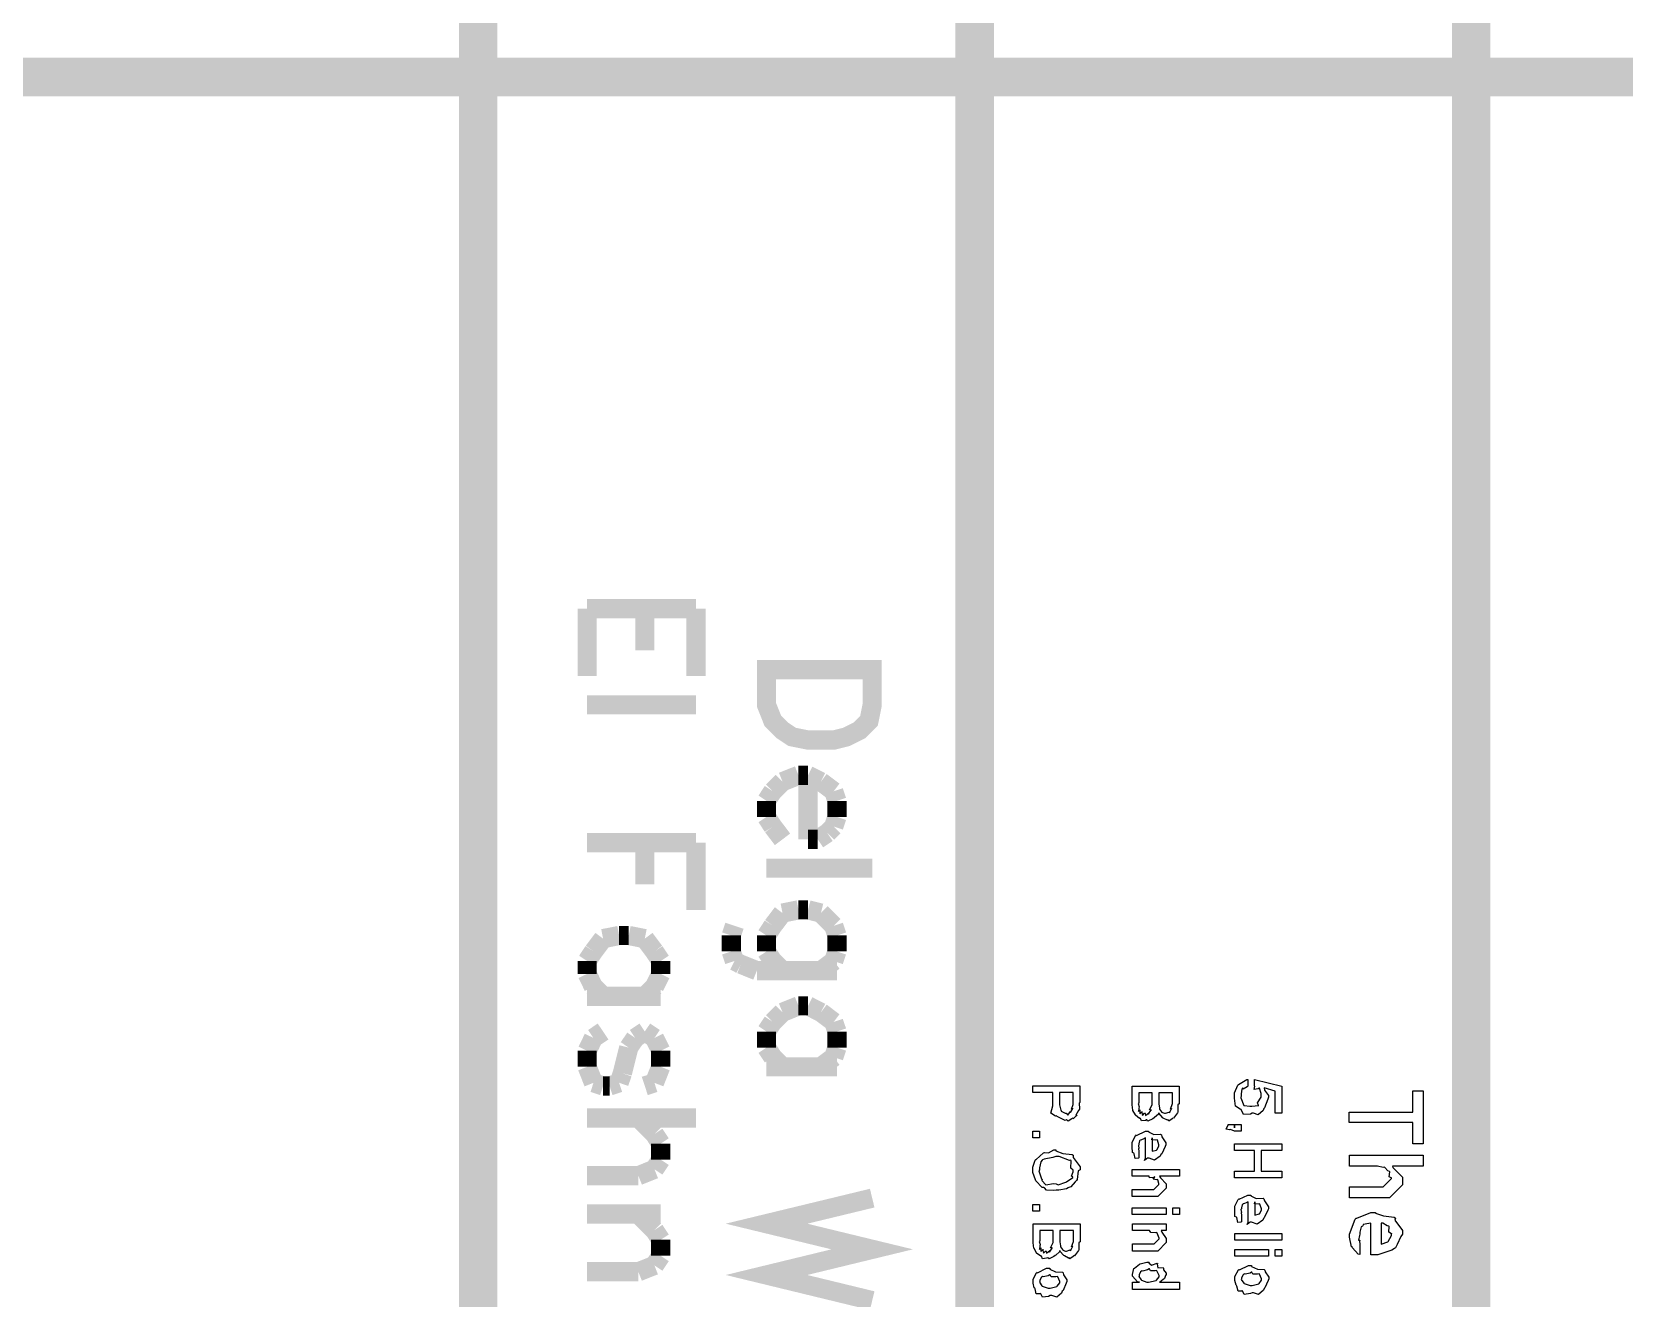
# Model space of a CAD drawing. Extents: x 0.1 to 11.6, y 0.3 to 16.2.
# Drawn here: x 1.129 to 1.958, y 2.303 to 2.962 of the extents above; entities that cross this region are included whole.
import ezdxf

# ---------------------------------------------------------------- set-up
doc = ezdxf.new("R2010")
doc.units = 0
doc.header["$MEASUREMENT"] = 0

msp = doc.modelspace()

# ---------------------------------------------------------------- linework, layer by layer
at = {"color": 0}
for points, const_width in [([(1.36165, 0.53169), (1.36165, 4.18001)], 0.02), ([(1.62001, 0.53169), (1.62001, 4.18001)], 0.02), ([(1.87831, 0.51335), (1.87831, 4.18001)], 0.02), ([(1.10167, 2.93832), (3.16997, 2.93832)], 0.02), ([(1.41835, 2.66168), (1.47499, 2.66168)], 0.01), ([(1.41835, 2.66168), (1.41835, 2.62668)], 0.01), ([(1.44835, 2.66168), (1.44835, 2.63997)], 0.01), ([(1.47499, 2.66168), (1.47499, 2.62668)], 0.01), ([(1.41835, 2.61165), (1.47499, 2.61165)], 0.01), ([(1.52832, 2.57497), (1.52001, 2.57167)], 0.01), ([(1.53331, 2.57497), (1.52832, 2.57497)], 0.01), ([(1.53331, 2.57497), (1.53331, 2.54167)], 0.01), ([(1.53999, 2.57167), (1.53331, 2.57497)], 0.01), ([(1.51497, 2.56668), (1.51167, 2.56168)], 0.01), ([(1.52001, 2.57167), (1.51497, 2.56668)], 0.01), ([(1.54665, 2.56668), (1.53999, 2.57167)], 0.01), ([(1.54833, 2.56168), (1.54665, 2.56668)], 0.01), ([(1.51167, 2.56168), (1.51167, 2.55333)], 0.01), ([(1.54833, 2.55333), (1.54833, 2.56168)], 0.01), ([(1.51167, 2.55333), (1.51497, 2.54833)], 0.01), ([(1.51497, 2.54833), (1.52001, 2.54167)], 0.01), ([(1.54335, 2.54497), (1.54665, 2.54833)], 0.01), ([(1.54665, 2.54833), (1.54833, 2.55333)], 0.01), ([(1.41835, 2.53999), (1.47499, 2.53999)], 0.01), ([(1.44835, 2.53999), (1.44835, 2.51833)], 0.01), ([(1.47499, 2.53999), (1.47499, 2.50499)], 0.01), ([(1.53331, 2.54167), (1.53836, 2.54167)], 0.01), ([(1.53836, 2.54167), (1.54335, 2.54497)], 0.01), ([(1.51167, 2.52669), (1.56668, 2.52669)], 0.01), ([(1.52001, 2.50331), (1.51497, 2.49669)], 0.01), ([(1.52832, 2.50499), (1.52001, 2.50331)], 0.01), ([(1.53331, 2.50499), (1.52832, 2.50499)], 0.01), ([(1.53999, 2.50331), (1.53331, 2.50499)], 0.01), ([(1.54665, 2.49669), (1.53999, 2.50331)], 0.01), ([(1.42665, 2.49001), (1.42165, 2.48335)], 0.01), ([(1.435, 2.49164), (1.42665, 2.49001)], 0.01), ([(1.44, 2.49164), (1.435, 2.49164)], 0.01), ([(1.44835, 2.49001), (1.44, 2.49164)], 0.01), ([(1.45335, 2.48335), (1.44835, 2.49001)], 0.01), ([(1.49333, 2.49164), (1.49501, 2.49669)], 0.01), ([(1.49333, 2.48335), (1.49333, 2.49164)], 0.01), ([(1.51497, 2.49669), (1.51167, 2.49164)], 0.01), ([(1.51167, 2.49164), (1.51167, 2.48335)], 0.01), ([(1.54833, 2.49164), (1.54665, 2.49669)], 0.01), ([(1.54833, 2.48335), (1.54833, 2.49164)], 0.01), ([(1.42165, 2.48335), (1.41835, 2.47835)], 0.01), ([(1.45665, 2.47835), (1.45335, 2.48335)], 0.01), ([(1.49501, 2.47835), (1.49333, 2.48335)], 0.01), ([(1.51167, 2.48335), (1.51497, 2.47835)], 0.01), ([(1.54665, 2.47835), (1.54833, 2.48335)], 0.01), ([(1.41835, 2.47835), (1.41835, 2.47168)], 0.01), ([(1.45665, 2.47168), (1.45665, 2.47835)], 0.01), ([(1.49832, 2.47667), (1.49501, 2.47835)], 0.01), ([(1.50667, 2.47331), (1.49832, 2.47667)], 0.01), ([(1.54833, 2.47331), (1.50667, 2.47331)], 0.01), ([(1.51497, 2.47835), (1.52001, 2.47331)], 0.01), ([(1.53999, 2.47331), (1.54665, 2.47835)], 0.01), ([(1.41835, 2.47168), (1.42165, 2.465)], 0.01), ([(1.42165, 2.465), (1.42665, 2.46001)], 0.01), ([(1.44835, 2.46001), (1.45335, 2.465)], 0.01), ([(1.45335, 2.465), (1.45665, 2.47168)], 0.01), ([(1.45665, 2.46001), (1.41835, 2.46001)], 0.01), ([(1.52001, 2.45167), (1.51497, 2.44667)], 0.01), ([(1.52832, 2.45503), (1.52001, 2.45167)], 0.01), ([(1.53331, 2.45503), (1.52832, 2.45503)], 0.01), ([(1.53999, 2.45167), (1.53331, 2.45503)], 0.01), ([(1.54665, 2.44667), (1.53999, 2.45167)], 0.01), ([(1.42165, 2.43832), (1.42665, 2.44168)], 0.01), ([(1.44835, 2.44168), (1.44336, 2.43832)], 0.01), ([(1.45335, 2.43832), (1.44835, 2.44168)], 0.01), ([(1.51497, 2.44667), (1.51167, 2.44168)], 0.01), ([(1.51167, 2.44168), (1.51167, 2.43332)], 0.01), ([(1.54833, 2.44168), (1.54665, 2.44667)], 0.01), ([(1.54833, 2.43332), (1.54833, 2.44168)], 0.01), ([(1.41835, 2.43164), (1.42165, 2.43832)], 0.01), ([(1.41835, 2.42333), (1.41835, 2.43164)], 0.01), ([(1.44, 2.43332), (1.43668, 2.41997)], 0.01), ([(1.44336, 2.43832), (1.44, 2.43332)], 0.01), ([(1.45665, 2.43164), (1.45335, 2.43832)], 0.01), ([(1.45665, 2.42333), (1.45665, 2.43164)], 0.01), ([(1.51167, 2.43332), (1.51497, 2.42833)], 0.01), ([(1.54665, 2.42833), (1.54833, 2.43332)], 0.01), ([(1.42165, 2.41499), (1.41835, 2.42333)], 0.01), ([(1.45335, 2.41499), (1.45665, 2.42333)], 0.01), ([(1.54833, 2.42333), (1.51167, 2.42333)], 0.01), ([(1.51497, 2.42833), (1.52001, 2.42333)], 0.01), ([(1.53999, 2.42333), (1.54665, 2.42833)], 0.01), ([(1.42665, 2.41336), (1.42165, 2.41499)], 0.01), ([(1.435, 2.41499), (1.43001, 2.41336)], 0.01), ([(1.43668, 2.41997), (1.435, 2.41499)], 0.01), ([(1.44835, 2.41336), (1.45335, 2.41499)], 0.01), ([(1.43001, 2.41336), (1.42665, 2.41336)], 0.01), ([(1.41835, 2.39665), (1.47499, 2.39665)], 0.01), ([(1.44499, 2.39665), (1.45335, 2.38835)], 0.01), ([(1.45335, 2.38835), (1.45665, 2.38336)], 0.01), ([(1.45665, 2.38336), (1.45665, 2.375)], 0.01), ([(1.45665, 2.375), (1.45335, 2.37001)], 0.01), ([(1.44499, 2.36664), (1.41835, 2.36664)], 0.01), ([(1.45335, 2.37001), (1.44499, 2.36664)], 0.01), ([(1.56668, 2.35499), (1.51167, 2.34169), (1.56668, 2.32835), (1.51167, 2.315), (1.56668, 2.30165)], 0.01), ([(1.41835, 2.34668), (1.45665, 2.34668)], 0.01), ([(1.44499, 2.34668), (1.45335, 2.33832)], 0.01), ([(1.45335, 2.33832), (1.45665, 2.33333)], 0.01), ([(1.45665, 2.33333), (1.45665, 2.32497)], 0.01), ([(1.45665, 2.32497), (1.45335, 2.31999)], 0.01), ([(1.44499, 2.31668), (1.41835, 2.31668)], 0.01), ([(1.45335, 2.31999), (1.44499, 2.31668)], 0.01)]:
    msp.add_lwpolyline(points, dxfattribs=dict(at, const_width=const_width))
at = {"color": 0, "const_width": 0.01}
msp.add_lwpolyline([(1.51167, 2.62999), (1.56668, 2.62999), (1.56668, 2.61165), (1.565, 2.60335), (1.56, 2.59831), (1.55333, 2.595), (1.54665, 2.59332), (1.53331, 2.59332), (1.52501, 2.595), (1.52001, 2.59831), (1.51497, 2.60335), (1.51167, 2.61165), (1.51167, 2.62999)], close=True, dxfattribs=at)
at = {"color": 0}
for points in [[(1.65022, 2.41336), (1.67475, 2.41336), (1.67475, 2.40468), (1.67432, 2.40446), (1.67453, 2.40142), (1.67453, 2.40121), (1.67399, 2.4005), (1.67264, 2.39817), (1.67324, 2.39839), (1.67324, 2.39839), (1.67275, 2.39785), (1.67117, 2.39626), (1.67106, 2.39665), (1.67106, 2.39665), (1.67051, 2.39617), (1.66857, 2.39507), (1.66797, 2.39578), (1.66781, 2.39578), (1.66715, 2.39535), (1.66292, 2.3974), (1.6626, 2.39774), (1.662, 2.39757), (1.65956, 2.39919), (1.66064, 2.403), (1.66064, 2.40425), (1.66064, 2.40989), (1.65022, 2.40989), (1.65022, 2.41336)], [(1.70188, 2.41331), (1.7264, 2.41331), (1.7264, 2.40397), (1.72569, 2.4036), (1.72564, 2.39974), (1.72553, 2.39942), (1.72499, 2.39876), (1.72342, 2.39664), (1.72336, 2.39681), (1.72336, 2.39681), (1.72282, 2.39632), (1.72103, 2.39507), (1.72065, 2.39572), (1.72054, 2.39572), (1.72032, 2.39556), (1.71815, 2.39665), (1.71793, 2.39681), (1.71793, 2.39681), (1.71588, 2.39914), (1.71576, 2.39942), (1.71571, 2.39876), (1.71365, 2.39697), (1.71337, 2.39681), (1.71262, 2.39632), (1.71018, 2.39507), (1.70964, 2.39572), (1.70947, 2.39572), (1.70888, 2.3954), (1.70676, 2.39513), (1.70628, 2.39649), (1.706, 2.3966), (1.70583, 2.39649), (1.70372, 2.39817), (1.70361, 2.39833), (1.70361, 2.39833), (1.70236, 2.4005), (1.70231, 2.40071), (1.70231, 2.40071), (1.70188, 2.40349), (1.70188, 2.4044), (1.70188, 2.41331)], [(1.76221, 2.41678), (1.76221, 2.41331), (1.76172, 2.41282), (1.75976, 2.41162), (1.7596, 2.41243), (1.7596, 2.41243), (1.75906, 2.41162), (1.75874, 2.40918), (1.75874, 2.40831), (1.75846, 2.40717), (1.75999, 2.40315), (1.76025, 2.40311), (1.76025, 2.40311), (1.76318, 2.40289), (1.76417, 2.40289), (1.76417, 2.40289), (1.76764, 2.40311), (1.76785, 2.40311), (1.76768, 2.40311), (1.76719, 2.40457), (1.76915, 2.40756), (1.76915, 2.40853), (1.76915, 2.40946), (1.76824, 2.41217), (1.76807, 2.41222), (1.76747, 2.41189), (1.7654, 2.41157), (1.76574, 2.41331), (1.76568, 2.41331), (1.76568, 2.41678), (1.77979, 2.41331), (1.77979, 2.39919), (1.77632, 2.39919), (1.77632, 2.41069), (1.77067, 2.41243), (1.77089, 2.41124), (1.77285, 2.40842), (1.77285, 2.40744), (1.77251, 2.40653), (1.77083, 2.40201), (1.77046, 2.40158), (1.77007, 2.40067), (1.76753, 2.39828), (1.76514, 2.39919), (1.76438, 2.39919), (1.76351, 2.39865), (1.75993, 2.39849), (1.75874, 2.40104), (1.75831, 2.40136), (1.75808, 2.40121), (1.75564, 2.40289), (1.75526, 2.40696), (1.75526, 2.40831), (1.75526, 2.40978), (1.75689, 2.41385), (1.75722, 2.41417), (1.75722, 2.41417), (1.76167, 2.41672), (1.76221, 2.41678)], [(1.66411, 2.40989), (1.66411, 2.40446), (1.66411, 2.40349), (1.66482, 2.40078), (1.66499, 2.40056), (1.66499, 2.40018), (1.6671, 2.39925), (1.66781, 2.39925), (1.66775, 2.39904), (1.66851, 2.39822), (1.66982, 2.40001), (1.66997, 2.40013), (1.66992, 2.40001), (1.66992, 2.39953), (1.67101, 2.40169), (1.67106, 2.40186), (1.67096, 2.40169), (1.67036, 2.40126), (1.67128, 2.40369), (1.67128, 2.40446), (1.67128, 2.40989), (1.66411, 2.40989)], [(1.70535, 2.40983), (1.70535, 2.4044), (1.70514, 2.40419), (1.70551, 2.40256), (1.70557, 2.40246), (1.7054, 2.40186), (1.70518, 2.40001), (1.706, 2.40093), (1.706, 2.40093), (1.70589, 2.40044), (1.70594, 2.39887), (1.70703, 2.3999), (1.70708, 2.39985), (1.70697, 2.39947), (1.70725, 2.39806), (1.70839, 2.39919), (1.70882, 2.39919), (1.70871, 2.39899), (1.70893, 2.398), (1.71061, 2.39942), (1.71078, 2.39942), (1.71061, 2.39925), (1.71035, 2.39865), (1.71181, 2.40072), (1.71186, 2.40093), (1.71175, 2.40082), (1.71093, 2.40088), (1.71229, 2.40354), (1.71229, 2.4044), (1.71229, 2.40983), (1.70535, 2.40983)], [(1.71576, 2.40983), (1.71576, 2.40462), (1.71576, 2.40392), (1.7161, 2.40196), (1.71619, 2.40181), (1.71619, 2.40132), (1.71713, 2.39996), (1.71729, 2.39985), (1.71729, 2.39968), (1.71875, 2.39919), (1.71924, 2.39919), (1.71924, 2.39919), (1.72125, 2.39974), (1.7214, 2.39985), (1.72136, 2.39974), (1.72136, 2.39931), (1.72244, 2.40142), (1.7225, 2.40158), (1.72244, 2.40153), (1.72194, 2.40136), (1.72293, 2.40414), (1.72293, 2.40506), (1.72293, 2.40983), (1.71576, 2.40983)], [(1.81494, 2.39979), (1.84793, 2.39979), (1.84793, 2.41086), (1.85335, 2.41086), (1.85335, 2.38331), (1.84793, 2.38331), (1.84793, 2.39436), (1.81494, 2.39436), (1.81494, 2.39979)], [(1.65028, 2.38986), (1.65375, 2.38986), (1.65375, 2.38639), (1.65028, 2.38639), (1.65028, 2.38986)], [(1.7054, 2.37944), (1.7054, 2.37597), (1.70518, 2.37571), (1.7035, 2.37565), (1.70296, 2.3781), (1.70281, 2.37836), (1.70281, 2.37836), (1.70204, 2.37875), (1.70193, 2.38172), (1.70193, 2.38271), (1.70193, 2.384), (1.70372, 2.38758), (1.7041, 2.38792), (1.70426, 2.38764), (1.70882, 2.38986), (1.71039, 2.38986), (1.71039, 2.38943), (1.71317, 2.38807), (1.71669, 2.38824), (1.71713, 2.38792), (1.71739, 2.38687), (1.71951, 2.38379), (1.71951, 2.38271), (1.71918, 2.38194), (1.71733, 2.37804), (1.7169, 2.37771), (1.71653, 2.37685), (1.71365, 2.37478), (1.71072, 2.37576), (1.70975, 2.37576), (1.70942, 2.37543), (1.70839, 2.37451), (1.70888, 2.37576), (1.70888, 2.37576), (1.70888, 2.38639), (1.70833, 2.38601), (1.70643, 2.38519), (1.70628, 2.38531), (1.70628, 2.38531), (1.70583, 2.38482), (1.7054, 2.38325), (1.7054, 2.38271), (1.70518, 2.38238), (1.7054, 2.38075), (1.7054, 2.38075), (1.70524, 2.38064), (1.7054, 2.37944), (1.7054, 2.37944)], [(1.71235, 2.38639), (1.71235, 2.37944), (1.71235, 2.37944), (1.71457, 2.37999), (1.71474, 2.3801), (1.71474, 2.3801), (1.71582, 2.38206), (1.71582, 2.38271), (1.71582, 2.38271), (1.71506, 2.38514), (1.71496, 2.38531), (1.71431, 2.38515), (1.71218, 2.38531), (1.71235, 2.38639), (1.71235, 2.38639)], [(1.75526, 2.39333), (1.75874, 2.39333), (1.75874, 2.38986), (1.75526, 2.38986), (1.75526, 2.38986), (1.75319, 2.39063), (1.7531, 2.39074), (1.75265, 2.39057), (1.75088, 2.39089), (1.75185, 2.39307), (1.75179, 2.39333), (1.75526, 2.39333), (1.75526, 2.39301), (1.75526, 2.39231), (1.75526, 2.39204), (1.75526, 2.39193), (1.75526, 2.3916), (1.75526, 2.3916), (1.75526, 2.39333)], [(1.66222, 2.3801), (1.66217, 2.37967), (1.6659, 2.37815), (1.67079, 2.37776), (1.67133, 2.37728), (1.67128, 2.37614), (1.67481, 2.37131), (1.67481, 2.36968), (1.67389, 2.36919), (1.67333, 2.36469), (1.67307, 2.36425), (1.67231, 2.36344), (1.67008, 2.36094), (1.66906, 2.36051), (1.66872, 2.36035), (1.66786, 2.35975), (1.66379, 2.35906), (1.66243, 2.35906), (1.66118, 2.35889), (1.65739, 2.35906), (1.65636, 2.36035), (1.65593, 2.36057), (1.65506, 2.36046), (1.65181, 2.36404), (1.65158, 2.36447), (1.65158, 2.36447), (1.65028, 2.36837), (1.65028, 2.36968), (1.65028, 2.37104), (1.65153, 2.37472), (1.65181, 2.37511), (1.65196, 2.37506), (1.65588, 2.37858), (1.65636, 2.37879), (1.65636, 2.37879), (1.65842, 2.37864), (1.66124, 2.3801), (1.66222, 2.3801)], [(1.75526, 2.38319), (1.77979, 2.38319), (1.77979, 2.37972), (1.76915, 2.37972), (1.76915, 2.36908), (1.77979, 2.36908), (1.77979, 2.36561), (1.75526, 2.36561), (1.75526, 2.36908), (1.76568, 2.36908), (1.76568, 2.37972), (1.75526, 2.37972), (1.75526, 2.38319)], [(1.66222, 2.37663), (1.66069, 2.37619), (1.65608, 2.37532), (1.65522, 2.37489), (1.65506, 2.37468), (1.6544, 2.37392), (1.65375, 2.37076), (1.65375, 2.36968), (1.65343, 2.36919), (1.65483, 2.36501), (1.65506, 2.36469), (1.65494, 2.3641), (1.65701, 2.36197), (1.66108, 2.36253), (1.66243, 2.36251), (1.66243, 2.36251), (1.66351, 2.36192), (1.66738, 2.36328), (1.66786, 2.36339), (1.66786, 2.36339), (1.67106, 2.36572), (1.67111, 2.36599), (1.67106, 2.36599), (1.67042, 2.36637), (1.67133, 2.36871), (1.67133, 2.36947), (1.67133, 2.36947), (1.67008, 2.37061), (1.67025, 2.37435), (1.67003, 2.37468), (1.66932, 2.37463), (1.66396, 2.37663), (1.66222, 2.37663)], [(1.70199, 2.3699), (1.72651, 2.3699), (1.72651, 2.36643), (1.7161, 2.36643), (1.71664, 2.36556), (1.71957, 2.36247), (1.71957, 2.36143), (1.71957, 2.36014), (1.71522, 2.35579), (1.71283, 2.35579), (1.70199, 2.35579), (1.70199, 2.35949), (1.71218, 2.35949), (1.71326, 2.35949), (1.71588, 2.36208), (1.71588, 2.36253), (1.71588, 2.36253), (1.71533, 2.36453), (1.71522, 2.36469), (1.71468, 2.36458), (1.71294, 2.36486), (1.71371, 2.366), (1.71371, 2.366), (1.71306, 2.36578), (1.71089, 2.36556), (1.71072, 2.36643), (1.71067, 2.36643), (1.70199, 2.36643), (1.70199, 2.3699)], [(1.815, 2.37733), (1.8534, 2.37733), (1.8534, 2.37169), (1.83735, 2.37169), (1.83751, 2.37099), (1.84256, 2.36583), (1.84256, 2.3641), (1.84256, 2.36193), (1.83583, 2.35519), (1.83192, 2.35519), (1.815, 2.35519), (1.815, 2.36085), (1.83083, 2.36085), (1.83257, 2.36085), (1.83692, 2.36518), (1.83692, 2.36561), (1.83675, 2.36551), (1.83561, 2.366), (1.83599, 2.36865), (1.83583, 2.36888), (1.83507, 2.36914), (1.8335, 2.37093), (1.83322, 2.37104), (1.83257, 2.37099), (1.82964, 2.37169), (1.82867, 2.37169), (1.815, 2.37169), (1.815, 2.37733)], [(1.75879, 2.34619), (1.75879, 2.34272), (1.75857, 2.34244), (1.75689, 2.34239), (1.75635, 2.34483), (1.75618, 2.34511), (1.75618, 2.34511), (1.75543, 2.34549), (1.75532, 2.34847), (1.75532, 2.34944), (1.75532, 2.35075), (1.75711, 2.35433), (1.75749, 2.35465), (1.75765, 2.35439), (1.76221, 2.35661), (1.76378, 2.35661), (1.76378, 2.35618), (1.76654, 2.35482), (1.77007, 2.35499), (1.77051, 2.35465), (1.77078, 2.35362), (1.77289, 2.35053), (1.77289, 2.34944), (1.77257, 2.34869), (1.77072, 2.34478), (1.77029, 2.34446), (1.76992, 2.34358), (1.76704, 2.34153), (1.76411, 2.3425), (1.76313, 2.3425), (1.76281, 2.34218), (1.76178, 2.34125), (1.76226, 2.3425), (1.76226, 2.3425), (1.76226, 2.35314), (1.76172, 2.35275), (1.75982, 2.35194), (1.75965, 2.35206), (1.75965, 2.35206), (1.75922, 2.35157), (1.75879, 2.34999), (1.75879, 2.34944), (1.75857, 2.34912), (1.75879, 2.3475), (1.75879, 2.3475), (1.75863, 2.34739), (1.75879, 2.34619), (1.75879, 2.34619)], [(1.76574, 2.35314), (1.76574, 2.34619), (1.76574, 2.34619), (1.76796, 2.34674), (1.76813, 2.34685), (1.76813, 2.34685), (1.76921, 2.34879), (1.76921, 2.34944), (1.76921, 2.34944), (1.76844, 2.35189), (1.76833, 2.35206), (1.76768, 2.35189), (1.76557, 2.35206), (1.76574, 2.35314), (1.76574, 2.35314)], [(1.65033, 2.35172), (1.65381, 2.35172), (1.65381, 2.34825), (1.65033, 2.34825), (1.65033, 2.35172)], [(1.70199, 2.34999), (1.71957, 2.34999), (1.71957, 2.34651), (1.70199, 2.34651), (1.70199, 2.34999)], [(1.72304, 2.34999), (1.72651, 2.34999), (1.72651, 2.34651), (1.72304, 2.34651), (1.72304, 2.34999)], [(1.82047, 2.33111), (1.82047, 2.32568), (1.81956, 2.32585), (1.81657, 2.32915), (1.81635, 2.32958), (1.81603, 2.32969), (1.81506, 2.33469), (1.81506, 2.33632), (1.81506, 2.33632), (1.81793, 2.34407), (1.81853, 2.34456), (1.81885, 2.34463), (1.82607, 2.3476), (1.8285, 2.3476), (1.8285, 2.34717), (1.83274, 2.34581), (1.83826, 2.34511), (1.83892, 2.34457), (1.83871, 2.34358), (1.84261, 2.33817), (1.84261, 2.33632), (1.84174, 2.33507), (1.83985, 2.33078), (1.83892, 2.3291), (1.83849, 2.32872), (1.83703, 2.3279), (1.82981, 2.32546), (1.82742, 2.32546), (1.8271, 2.32547), (1.82633, 2.32547), (1.82611, 2.32547), (1.82611, 2.34196), (1.82514, 2.34185), (1.82221, 2.34125), (1.82189, 2.3406), (1.82178, 2.34044), (1.82107, 2.34011), (1.82047, 2.33729), (1.82047, 2.33632), (1.82021, 2.33561), (1.81976, 2.33317), (1.82047, 2.33311), (1.82047, 2.33306), (1.82026, 2.33268), (1.82047, 2.33111), (1.82047, 2.33111)], [(1.65039, 2.34158), (1.67492, 2.34158), (1.67492, 2.33225), (1.67421, 2.33186), (1.67415, 2.32801), (1.67404, 2.32769), (1.6735, 2.32704), (1.67193, 2.32492), (1.67188, 2.32508), (1.67188, 2.32508), (1.67133, 2.3246), (1.66954, 2.32335), (1.66917, 2.324), (1.66906, 2.324), (1.66883, 2.32383), (1.66667, 2.32492), (1.66644, 2.32508), (1.66644, 2.32508), (1.66439, 2.32742), (1.66428, 2.32769), (1.66422, 2.32704), (1.66217, 2.32525), (1.66189, 2.32508), (1.66114, 2.3246), (1.65869, 2.32335), (1.65815, 2.324), (1.65799, 2.324), (1.65739, 2.32368), (1.65528, 2.3234), (1.65479, 2.32476), (1.65451, 2.32488), (1.65435, 2.32476), (1.65224, 2.32644), (1.65213, 2.32661), (1.65213, 2.32661), (1.65087, 2.32878), (1.65082, 2.329), (1.65082, 2.329), (1.65039, 2.33176), (1.65039, 2.33268), (1.65039, 2.34158)], [(1.65386, 2.33811), (1.65386, 2.33268), (1.65364, 2.33247), (1.65403, 2.33083), (1.65408, 2.33074), (1.65392, 2.33012), (1.65369, 2.32829), (1.65451, 2.32921), (1.65451, 2.32921), (1.6544, 2.32872), (1.65446, 2.32715), (1.65554, 2.32818), (1.6556, 2.32813), (1.65549, 2.32775), (1.65576, 2.32633), (1.6569, 2.32747), (1.65733, 2.32747), (1.65722, 2.32725), (1.65744, 2.32628), (1.65913, 2.32769), (1.65929, 2.32769), (1.65913, 2.32753), (1.65886, 2.32693), (1.66032, 2.329), (1.66037, 2.32921), (1.66026, 2.3291), (1.65944, 2.32915), (1.66081, 2.33182), (1.66081, 2.33268), (1.66081, 2.33811), (1.65386, 2.33811)], [(1.66428, 2.33811), (1.66428, 2.3329), (1.66428, 2.33219), (1.66461, 2.33024), (1.66471, 2.33008), (1.66471, 2.32958), (1.66564, 2.32824), (1.66579, 2.32813), (1.66579, 2.32796), (1.66726, 2.32747), (1.66775, 2.32747), (1.66775, 2.32747), (1.66976, 2.32801), (1.66992, 2.32813), (1.66986, 2.32801), (1.66986, 2.32758), (1.67096, 2.32969), (1.671, 2.32986), (1.67096, 2.32981), (1.67046, 2.32964), (1.67144, 2.33242), (1.67144, 2.33333), (1.67144, 2.33811), (1.66428, 2.33811)], [(1.70204, 2.34158), (1.71963, 2.34158), (1.71963, 2.33811), (1.71701, 2.33811), (1.71733, 2.33724), (1.71963, 2.33399), (1.71963, 2.3329), (1.71963, 2.33182), (1.71528, 2.32747), (1.71246, 2.32747), (1.70204, 2.32747), (1.70204, 2.33117), (1.71181, 2.33117), (1.71332, 2.33117), (1.71593, 2.33376), (1.71593, 2.33419), (1.71593, 2.33419), (1.715, 2.33681), (1.71485, 2.33703), (1.71408, 2.33686), (1.71164, 2.33712), (1.71094, 2.33811), (1.71072, 2.33811), (1.70204, 2.33811), (1.70204, 2.34158)], [(1.75538, 2.33664), (1.77989, 2.33664), (1.77989, 2.33317), (1.75538, 2.33317), (1.75538, 2.33664)], [(1.83154, 2.34196), (1.83154, 2.33111), (1.83154, 2.33111), (1.83501, 2.33225), (1.83524, 2.33242), (1.83524, 2.33242), (1.83697, 2.3355), (1.83697, 2.33653), (1.83686, 2.33649), (1.83556, 2.33724), (1.83567, 2.34017), (1.83544, 2.34044), (1.83464, 2.3406), (1.83231, 2.34196), (1.83154, 2.34196)], [(1.75538, 2.32824), (1.77294, 2.32824), (1.77294, 2.32476), (1.75538, 2.32476), (1.75538, 2.32824)], [(1.77642, 2.32824), (1.77989, 2.32824), (1.77989, 2.32476), (1.77642, 2.32476), (1.77642, 2.32824)], [(1.70204, 2.31119), (1.70574, 2.31119), (1.70481, 2.31142), (1.70204, 2.31435), (1.70204, 2.31532), (1.70204, 2.31532), (1.7029, 2.31836), (1.70313, 2.31858), (1.70313, 2.31858), (1.70583, 2.32064), (1.70617, 2.32075), (1.70617, 2.32075), (1.70958, 2.32161), (1.71072, 2.32161), (1.71061, 2.3214), (1.71203, 2.32015), (1.71496, 2.32107), (1.71528, 2.32096), (1.715, 2.32069), (1.71533, 2.31874), (1.7181, 2.31885), (1.71832, 2.31858), (1.71832, 2.31776), (1.71963, 2.31597), (1.71961, 2.31532), (1.71929, 2.31478), (1.71869, 2.3131), (1.71853, 2.31293), (1.71815, 2.31261), (1.71636, 2.31131), (1.71615, 2.31119), (1.72657, 2.31119), (1.72657, 2.30751), (1.70204, 2.30751), (1.70204, 2.31119)], [(1.65907, 2.31847), (1.65907, 2.31797), (1.66206, 2.31662), (1.66564, 2.31651), (1.66601, 2.31608), (1.66618, 2.31515), (1.66797, 2.31244), (1.66797, 2.31153), (1.66764, 2.31076), (1.66596, 2.30686), (1.66558, 2.30653), (1.66525, 2.30561), (1.66271, 2.30339), (1.6601, 2.30436), (1.65929, 2.30436), (1.65847, 2.30387), (1.65522, 2.30339), (1.6544, 2.30528), (1.65408, 2.30544), (1.65386, 2.30518), (1.65201, 2.30518), (1.65142, 2.30778), (1.65126, 2.30806), (1.65104, 2.30832), (1.65039, 2.31076), (1.65039, 2.31153), (1.65039, 2.31278), (1.65218, 2.31619), (1.65256, 2.31651), (1.65272, 2.31619), (1.65744, 2.31847), (1.65907, 2.31847)], [(1.65907, 2.315), (1.65826, 2.31461), (1.65565, 2.31396), (1.65522, 2.31418), (1.65517, 2.31413), (1.65468, 2.31364), (1.65386, 2.31207), (1.65386, 2.31153), (1.65365, 2.31125), (1.65494, 2.30929), (1.65517, 2.30914), (1.65517, 2.30914), (1.65826, 2.30806), (1.65929, 2.30806), (1.65929, 2.30806), (1.66276, 2.30897), (1.66297, 2.30914), (1.66297, 2.30914), (1.66428, 2.31093), (1.66428, 2.31153), (1.66428, 2.31153), (1.66319, 2.31396), (1.66297, 2.31413), (1.66222, 2.31396), (1.65972, 2.31407), (1.65924, 2.315), (1.65907, 2.315)], [(1.71072, 2.31814), (1.7099, 2.31776), (1.70731, 2.31706), (1.70687, 2.31711), (1.70682, 2.31706), (1.70632, 2.31657), (1.70551, 2.315), (1.70551, 2.31446), (1.70535, 2.31424), (1.7066, 2.31244), (1.70682, 2.31228), (1.70682, 2.31228), (1.70958, 2.31119), (1.7105, 2.31119), (1.7105, 2.31119), (1.7144, 2.31213), (1.71463, 2.31228), (1.71463, 2.31228), (1.71593, 2.31407), (1.71593, 2.31467), (1.71593, 2.31467), (1.71485, 2.31711), (1.71463, 2.31728), (1.71386, 2.31711), (1.71149, 2.31722), (1.71089, 2.31814), (1.71072, 2.31814)], [(1.76411, 2.31988), (1.76411, 2.31939), (1.76708, 2.31803), (1.77067, 2.31793), (1.77106, 2.31749), (1.77121, 2.31657), (1.773, 2.31386), (1.773, 2.31293), (1.77268, 2.31218), (1.771, 2.30826), (1.77061, 2.30794), (1.77029, 2.30703), (1.76774, 2.30479), (1.76514, 2.30578), (1.76432, 2.30578), (1.76351, 2.30529), (1.76025, 2.30479), (1.75944, 2.30669), (1.75911, 2.30686), (1.7589, 2.30658), (1.75706, 2.30658), (1.75646, 2.30919), (1.75629, 2.30946), (1.75608, 2.30974), (1.75543, 2.31218), (1.75543, 2.31293), (1.75543, 2.31418), (1.75722, 2.3176), (1.7576, 2.31793), (1.75776, 2.3176), (1.76247, 2.31988), (1.76411, 2.31988)], [(1.76411, 2.3164), (1.76329, 2.31603), (1.76069, 2.31538), (1.76025, 2.3156), (1.76019, 2.31554), (1.75971, 2.31506), (1.7589, 2.31347), (1.7589, 2.31293), (1.75868, 2.31267), (1.75999, 2.31071), (1.76019, 2.31054), (1.76019, 2.31054), (1.76329, 2.30946), (1.76432, 2.30946), (1.76432, 2.30946), (1.76779, 2.31039), (1.76801, 2.31054), (1.76801, 2.31054), (1.76932, 2.31233), (1.76932, 2.31293), (1.76932, 2.31293), (1.76822, 2.31538), (1.76801, 2.31554), (1.76725, 2.31538), (1.76476, 2.31549), (1.76426, 2.3164), (1.76411, 2.3164)]]:
    msp.add_lwpolyline(points, close=True, dxfattribs=at)

doc.saveas('drawing.dxf')
